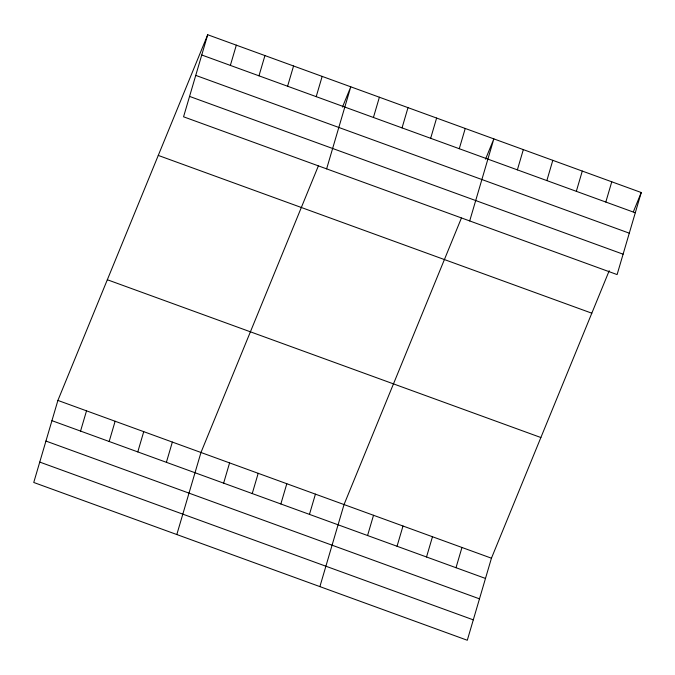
<?xml version="1.0" encoding="UTF-8"?>
<svg xmlns="http://www.w3.org/2000/svg" width="675" height="675" viewBox="0 0 675 675"><rect width="100%" height="100%" fill="white"/><g stroke="black" fill="none" stroke-linecap="round" stroke-linejoin="round"><path stroke-width="1.01" d="M207.706 34.746L183.558 116.8L617.102 274.582L641.25 192.527L207.706 34.746L57.898 400.418L33.75 482.473L467.294 640.254L491.442 558.2L609.213 270.717M80.553 431.08L86.518 410.83M109.173 441.492L115.13 421.242M230.361 65.407L236.326 45.158M137.784 451.904L143.741 431.654M258.972 75.819L264.938 55.578M166.396 462.316L172.353 442.074M287.592 86.24L293.549 65.99M176.816 534.541L200.973 452.486L318.347 165.974M316.204 96.652L322.161 76.402M223.628 483.148L229.584 462.898M326.624 168.868L350.781 86.813L342.47 107.089M252.239 493.56L258.196 473.31M373.427 117.475L379.392 97.225M280.851 503.972L286.808 483.722M402.047 127.887L408.004 107.637M309.462 514.384L315.427 494.134M430.658 138.307L436.615 118.057M319.891 586.609L344.039 504.554L461.413 218.042M459.27 148.719L465.235 128.469M367.563 535.528L373.52 515.278M469.699 220.936L493.847 138.881L485.544 159.157M397.043 546.261L403 526.011M517.371 169.864L523.327 149.614M426.524 556.985L432.481 536.735M546.851 180.588L552.808 160.338M456.005 567.717L461.962 547.467M576.332 191.32L582.289 171.07M605.812 202.044L611.769 181.794M633.344 211.832L641.25 192.527M201.749 54.996L635.293 212.777M195.742 75.389L629.286 233.17M189.557 96.407L623.101 254.188M158.271 155.419L591.815 313.2M107.333 279.745L540.877 437.527M57.898 400.418L491.442 558.2M51.941 420.668L485.485 578.441M45.942 441.062L479.478 598.843M39.749 462.08L473.293 619.852"/></g></svg>
